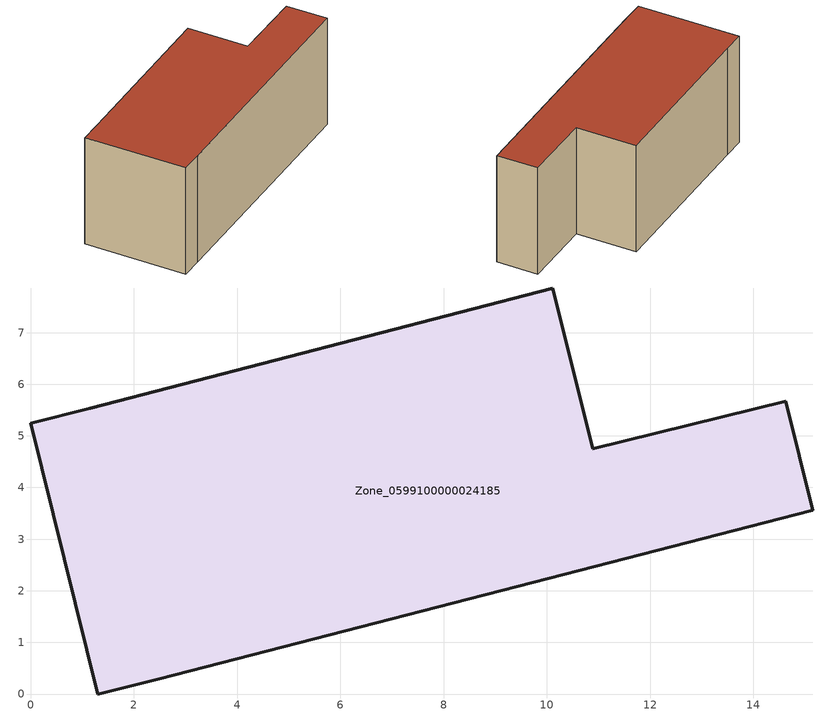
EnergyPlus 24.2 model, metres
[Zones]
Zone_0599100000024185
 floor ground (C_G): 0,5.25 1.16,5.53 10.11,7.86 10.89,4.75 14.63,5.67 15.15,3.56 2.46,0.28 1.3,0 z0
 wall outside (C_F): 10.89,4.75 10.11,7.86 1.16,5.53 0,5.25 1.3,0 2.46,0.28 15.15,3.56 14.63,5.67 10.89,4.75 z0:6.04
 roof outside (C_R): 15.15,3.56 14.63,5.67 10.89,4.75 10.11,7.86 1.16,5.53 0,5.25 1.3,0 2.46,0.28 z6.04
[BUILDING]
Pand.0599100000024185: North Axis=0; Terrain=City; Loads Convergence Tolerance Value=0.04; Temperature Convergence Tolerance Value=0.4; Solar Distribution=FullExterior; Maximum Number of Warmup Days=25; Minimum Number of Warmup Days=1
[Site:Location]
Rotterdam.The.Hague.AP_ZH_NLD Design_Conditions: Latitude=51.96; Longitude=4.45; Time Zone=1; Elevation=-4.5
[SITE:GROUNDTEMPERATURE:BUILDINGSURFACE]
18, 18, 18, 18, 18, 18, 18, 18, 18, 18, 18, 18
[MATERIAL] Thermal Absorptance=0.9; Solar Absorptance=0.7; Visible Absorptance=0.7
Name | Roughness | Thickness | Conductivity | Density | Specific Heat
G.TI.1975-1991 | MediumSmooth | 0.15 | 0.288461 | 540 | 1210
F.TI.1975-1991 | Rough | 0.3 | 0.230769 | 1920 | 840
R.TI.1975-1991 | MediumRough | 0.2 | 0.153846 | 1500 | 1000
[CONSTRUCTION]
C_G: G.TI.1975-1991
C_F: F.TI.1975-1991
C_R: R.TI.1975-1991
[ZONE]
Zone_0599100000024185: Type=1; Multiplier=1; Ceiling Height=Autocalculate; Volume=Autocalculate; Floor Area=autocalculate; Part of Total Floor Area=Yes
[ZONEINFILTRATION:DESIGNFLOWRATE]
Infil_Zone_0599100000024185: Zone or ZoneList or Space or SpaceList=Zone_0599100000024185; Schedule=AlwaysOn; Design Flow Rate Calculation Method=Flow/Area; Flow Rate per Floor Area=0.003; Constant Term Coefficient=1; Temperature Term Coefficient=0; Velocity Term Coefficient=0; Velocity Squared Term Coefficient=0
[HVACTEMPLATE:ZONE:IDEALLOADSAIRSYSTEM]
Zone_0599100000024185: Maximum Heating Supply Air Temperature=50; Minimum Cooling Supply Air Temperature=13; Maximum Heating Supply Air Humidity Ratio=0.0156; Minimum Cooling Supply Air Humidity Ratio=0.0077; Heating Limit=NoLimit; Cooling Limit=NoLimit; Dehumidification Control Type=ConstantSensibleHeatRatio; Cooling Sensible Heat Ratio=0.7; Dehumidification Setpoint=60; Humidification Control Type=None; Humidification Setpoint=30; Outdoor Air Method=None; Outdoor Air Flow Rate per Person=0.00944; Outdoor Air Flow Rate per Zone Floor Area=0; Outdoor Air Flow Rate per Zone=0; Demand Controlled Ventilation Type=None; Outdoor Air Economizer Type=NoEconomizer; Heat Recovery Type=None; Sensible Heat Recovery Effectiveness=0.7; Latent Heat Recovery Effectiveness=0.65
[ZONECONTROL:THERMOSTAT]
ThermostatControl_Zone_0599100000024185: Zone or ZoneList=Zone_0599100000024185; Control Type Schedule=DualSetpointControlType; Control 1=Thermostat_Zone_0599100000024185; Temperature Difference Between Cutout And Setpoint=0
[THERMOSTATSETPOINT:DUALSETPOINT]
Thermostat_Zone_0599100000024185: Heating Setpoint Temperature Schedule=HeatingSetpoint_Zone_0599100000024185; Cooling Setpoint Temperature Schedule=CoolingSetpoint_Zone_0599100000024185
[SCHEDULE:COMPACT]
HeatingSetpoint_Zone_0599100000024185: Through: 12/31, For: AllDays, Until: 24:00, 21
CoolingSetpoint_Zone_0599100000024185: Through: 12/31, For: AllDays, Until: 24:00, 24
DualSetpointControlType: Through: 12/31, For: AllDays, Until: 24:00, 4
AlwaysOn: Through: 12/31, For: AllDays, Until: 24:00, 1
